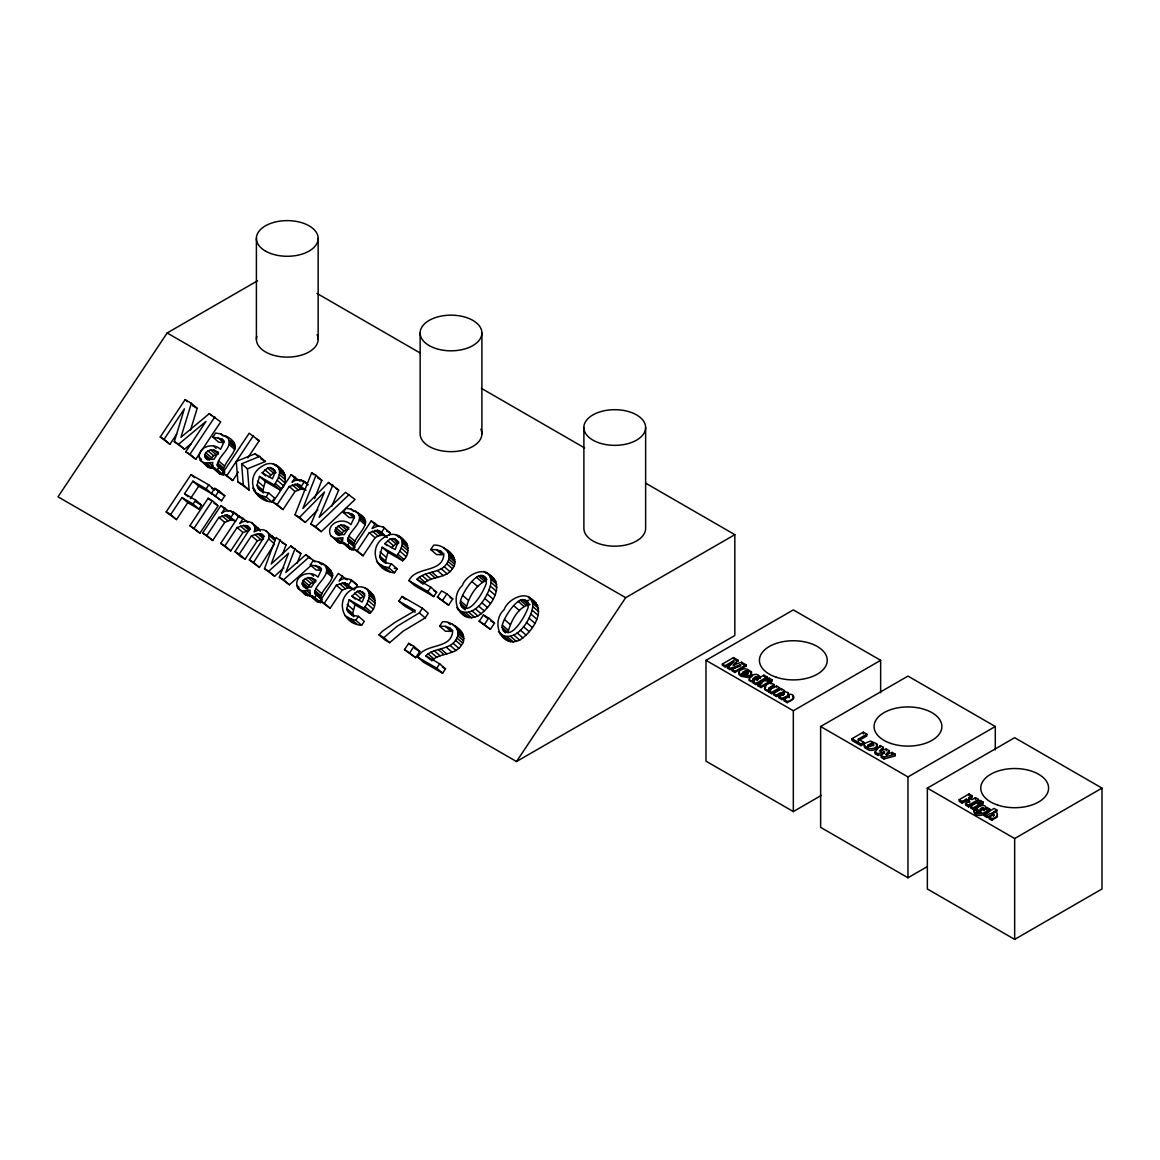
<?xml version="1.0" encoding="UTF-8"?>
<svg xmlns="http://www.w3.org/2000/svg" width="1160" height="1160" viewBox="0 0 1160 1160"><rect width="100%" height="100%" fill="white"/><g stroke="black" fill="none" stroke-linecap="round" stroke-linejoin="round"><path stroke-width="1.5" d="M218.094 466.509L224.808 471.917L223.271 474.846L217.457 469.8L212.555 467.741L212.686 462.477L204.566 463.13L200.303 460.288C194.865 448.369 212.512 441.017 220.53 449.413L224.069 441.931L221.734 438.929L212.86 437.161L215.6 433.057L220.777 433.912L228.042 438.117C233.595 448.543 217.311 455.721 217.297 465.682L223.923 471.554L217.297 465.682M314.737 593.441L322.233 599.691L320.711 602.605L314.882 597.574L309.981 595.5L310.111 590.237L301.992 590.889L297.743 588.048C292.305 576.128 309.952 568.777 317.956 577.173L321.494 569.69L319.16 566.689L310.3 564.92L313.04 560.816C321.088 561.585 331.137 567.153 332.673 575.49C331.165 584.22 321.088 589.759 320.551 598.487L321.349 599.314L314.737 593.441C314.751 583.495 331.035 576.303 325.481 565.891M204.711 456.242L205.654 452.588L210.525 449.761L213.788 450.036L218.573 452.327L213.861 459.418L206.524 458.983L204.711 456.242L209.38 460.274M302.151 584.002L303.094 580.348L307.951 577.52L311.214 577.796L316.013 580.101L311.286 587.178L303.949 586.757L302.151 584.002L307.965 589.034M335.066 531.497L336.008 527.843L340.88 525.016L344.143 525.291L348.928 527.597L344.215 534.673L336.879 534.252L335.066 531.497L339.72 535.529M977.459 808.969L977.111 811.347L981.157 812.565M257.099 485.199L259.477 476.441L274.209 484.938L280.038 489.984C294.205 478.717 276.82 456.242 262.755 465.885C244.862 475.527 252.373 500.932 271.933 501.961L274.558 498.032L268.743 492.986C264.06 492.55 257.825 490.608 257.099 485.199L262.928 490.23L263.334 491.956L257.505 486.91M262.928 490.23L265.292 481.473L259.477 476.441M346.811 608.507L349.189 599.735L363.921 608.246L369.75 613.292C383.887 602.054 366.589 579.449 352.466 589.193C334.573 598.836 342.084 624.225 361.644 625.269L364.269 621.325L358.44 616.293C353.771 615.844 347.536 613.915 346.811 608.507L352.625 613.538L353.844 616.772L348.029 611.74M352.625 613.538L355.004 604.78L349.189 599.735M379.74 556.002L382.104 547.23L396.851 555.741L402.665 560.788C416.832 549.507 399.461 527.046 385.396 536.688C367.488 546.331 374.999 571.721 394.56 572.764L397.184 568.821L391.37 563.789C386.686 563.339 380.451 561.411 379.74 556.002L385.555 561.034L385.961 562.745L380.147 557.713M385.555 561.034L387.933 552.276L382.104 547.23M460.302 603.287C459.563 594.732 483.169 560.497 486.402 582.958C484.662 589.875 467.915 620.411 460.302 603.287L466.132 608.333C468.698 597.4 475.586 585.089 486.286 580.508L480.472 575.462M502.106 627.429C501.366 618.86 524.972 584.64 528.206 607.086C526.466 614.002 509.718 644.539 502.106 627.429L507.935 632.461C510.849 621.731 517.722 606.578 529.932 604.679L524.117 599.633M274.209 484.938C277.863 479.79 282.416 471.757 277.284 466.102M363.921 608.246C368.155 602.852 372.838 592.644 365.139 588.033M396.851 555.741C400.504 550.594 405.058 542.561 399.924 536.906M986.13 809.912C987.986 800.052 969.122 809.607 981.157 810.855C978.271 815.088 973.907 805.547 973.675 810.985C978.155 816.321 985.521 812.856 989.755 809.086L989.755 810.782C987.189 815.408 973.965 818.134 973.936 811.115M268.7 538.849L274.514 543.88L259.405 567.457L253.59 562.426L268.7 538.849L269.135 535.558L268.149 532.774C264.697 528.308 258.317 529.134 254.069 531.904C258.114 522.928 245.862 518.201 239.728 523.624L243.15 518.476L238.917 516.026L220.661 543.416L230.724 550.899L242.948 532.541L249.24 530.468L243.426 525.422L237.133 527.51L224.91 545.867L230.724 550.899M421.616 583.234L416.962 579.202C425.618 570.27 442.467 574.113 447.963 561.382C452.748 552.276 442.293 544.199 433.666 545.157L430.737 549.535L436.551 554.582L442.25 554.755L436.435 549.71L430.737 549.535M422.791 584.234C430.882 575.722 445.774 579.072 452.473 568.734C458.258 561.614 452.617 552.697 445.643 549.072M430.505 659.866L425.851 655.835C434.507 646.917 451.341 650.745 456.851 638.014C461.637 628.909 451.167 620.832 442.54 621.789L439.611 626.183L445.44 631.214L451.138 631.388L445.324 626.356L439.611 626.183M431.665 660.881C439.771 652.355 454.662 655.704 461.361 645.366C467.147 638.261 461.506 629.343 454.532 625.704M458.157 609.841C473.976 619.861 488.969 596.269 491.013 582.451C491.129 563.165 466.291 573.374 462.333 585.553C448.688 597.821 459.244 624.442 477.876 615.96C490.448 608.217 506.558 584.814 488.679 574.127M499.96 633.969C515.779 643.988 530.773 620.397 532.817 606.593C532.933 587.293 508.095 597.501 504.136 609.682C490.491 621.948 501.048 648.571 519.68 640.088C532.251 632.345 548.361 608.942 530.483 598.27M223.112 470.713C225.721 456.663 247.573 446.484 224.996 435.638M358.396 513.387C376.507 522.478 354.337 534.688 353.466 545.983L354.279 546.809L347.652 540.937C347.666 530.99 363.95 523.798 358.396 513.387L351.132 509.167L345.955 508.312L343.215 512.415L349.044 517.462L354.003 517.809L348.188 512.778L343.215 512.415M191.313 443.54L184.483 449.239L174.29 441.67L184.382 408.813L164.111 439.248L169.925 444.295L176.682 434.145M169.925 444.295L160.239 437.015L185.107 399.692L191.356 403.303L180.946 437.276L209.264 413.641L220.675 421.907L195.808 459.229L185.774 451.762L206.001 421.399L178.654 444.193L174.29 441.67M190.414 430.433L197.186 408.349L191.356 403.303M788.22 693.796L788.524 695.449L788.22 692.621L783.261 691.229L784.45 690.548L784.45 691.722M283.823 567.849L274.615 576.245L264.509 568.734L276.065 537.486L286.041 544.91L282.431 554.582M280.212 539.878L271.208 564.035L290.87 546.026L300.918 553.509L297.207 563.107M311.402 565.239L289.42 584.785L279.342 577.288L288.521 553.218L268.801 571.198L264.509 568.734M295.104 548.477L285.824 572.475L305.82 554.654L315.274 561.803L312.852 560.396M317.796 509.748L305.269 522.435L294.988 514.808L311.649 472.758L315.998 475.266L302.876 508.5L328.512 482.488L338.676 490.042L331.832 506.224M314.592 498.583L321.813 480.298L315.998 475.266M864.591 745.169L864.287 745.88A5.902 3.408 0 0 0 864.939 747.895L868.767 750.056A5.742 3.321 0 0 0 871.174 750.389A5.641 3.248 0 0 0 874.553 749.795L876.844 748.272A5.553 3.204 0 0 0 876.873 745.576L876.134 744.836M332.862 484.996L319.174 517.36L345.549 492.333L355.047 499.496L321.262 531.657L310.938 524.03L324.495 492.014L299.454 517.389L294.988 514.808M210.525 449.761L216.34 454.792L213.527 455.662L210.642 459.433L204.827 454.401M307.951 577.52L313.78 582.566L310.967 583.422L308.082 587.192L302.252 582.16M340.88 525.016L346.695 530.062L343.882 530.917L340.996 534.702L335.182 529.656M742.269 673.061L742.385 674.758L742.98 672.176L749.201 675.773L750.868 674.656L751.622 672.002L747.199 669.175A5.524 3.19 0 0 0 743.69 668.899L739.471 670.726L738.934 673.322L743.618 676.207L747.837 676.352L747.837 677.541L741.023 676.236L738.934 674.511L739.471 671.901M742.269 674.236L742.98 672.176M980.331 808.969C987.073 812.13 981.519 803.46 980.331 810.681M217.457 469.8L218.979 466.885M314.882 597.574L316.419 594.645M348.188 512.778L352.089 514.184L354.423 517.186L350.885 524.668C342.867 516.273 325.22 523.624 330.658 535.543L334.921 538.385L343.041 537.733L342.345 541.604L345.883 544.794L347.812 545.07L349.334 542.14L348.45 541.764M757.857 678.208C748.577 684.559 756.233 671.524 757.857 679.398L756.842 680.456M868.028 745.14L871.276 743.27L873.509 744.56L870.261 746.431L868.028 745.14L868.028 746.909M993.612 815.393L991.336 815.045L987.001 817.452L984.26 815.871L984.26 814.16L987.001 815.741C990.712 811.449 998.412 813.493 989.059 816.944L989.059 818.641L991.814 820.236L997.426 816.814L997.208 814.958M778.752 696.624L781.869 698.422L788.351 695.521L789.308 697.624L786.901 696.798L781.869 699.611L778.752 697.812L778.752 696.624C789.423 692.81 780.839 690.403 776.547 695.347L773.43 693.549L773.43 694.738L776.547 696.536L781.564 693.738L784.029 694.289M768.92 687.996L774.184 684.632L774.184 685.807C764.077 689.736 770.327 690.417 776.533 685.98L779.636 687.779L779.636 688.953L771.531 693.636L768.63 691.954L770.008 688.866M257.607 280.749L167.156 332.964L58 496.828L516.505 761.54L734.831 635.491L734.831 534.659L645.627 483.154M195.808 459.229L189.993 454.198L214.861 416.875M176.494 519.593L170.665 514.547L181.96 497.596L187.775 502.642L176.494 519.593L166.155 511.937L191.008 474.614L208.8 484.894L214.629 489.926L211.656 488.215M188.05 496.712L184.556 493.696L192.893 481.183L206.161 488.853L211.99 493.885L198.708 486.228L192.893 481.183M190.385 498.727L198.708 486.228M195.707 500.134L201.521 505.165L198.925 509.08L193.096 504.034L195.707 500.134L184.556 493.696M206.161 488.853L208.8 484.894M238.337 472.076L232.71 480.53L222.648 473.048L249.182 433.231L259.231 440.713L247.805 457.866M189.906 525.654L208.148 498.263L212.381 500.714L218.196 505.745L199.955 533.136L189.906 525.654L199.955 533.136M211.454 493.304L214.76 488.331L219.008 490.782L224.823 495.813L221.517 500.786L211.454 493.304L221.517 500.786M232.71 480.53L226.896 475.498L253.417 435.682M194.14 528.104L212.381 500.714M215.688 495.74L219.008 490.782M235.19 520.724L230.564 519.999L224.721 522.435L212.7 540.487L202.637 533.005L220.879 505.615L228.607 511.096M212.7 540.487L206.871 535.456L218.906 517.404L227.2 514.924L235.668 521.26M225.127 508.065L221.69 513.213C227.838 507.877 235.698 512.082 239.931 517.635M234.117 512.589L231.014 517.229L229.375 515.692M255.519 492.55L261.406 495.769L266.118 496.915L268.743 492.986M245.079 559.192L239.25 554.147L251.488 535.789L257.752 533.73L263.567 538.762L257.302 540.821L245.079 559.192L240.816 556.727L235.001 551.682L248.921 530.366L249.298 528.539L247.66 525.973L243.426 525.422M305.5 489.81L300.875 489.071L295.031 491.521L283.011 509.573L272.948 502.091L291.189 474.701L300.092 481.183M283.011 509.573L277.182 504.542L289.217 486.475L297.525 484.01L305.993 490.346M295.438 477.151L292.001 482.299C297.004 478.036 304.152 479.66 307.907 484.706M259.405 567.457L249.327 559.961L263.248 538.646L263.625 536.848L262.044 534.296L257.752 533.73M304.427 481.675L301.339 486.315L299.686 484.764M363.065 555.799L357.236 550.753L369.271 532.701L377.565 530.221L387.208 537.573C384.163 533.643 378.566 535.427 375.086 537.733L363.065 555.799L353.002 548.303L371.243 520.927L378.972 526.393M352.64 588.526L348 587.801L342.171 590.237L330.136 608.304L320.087 600.808L338.329 573.432L347.217 579.899M375.492 523.363L372.055 528.51L378.015 525.987L383.206 526.988L384.482 527.901L381.379 532.541M330.136 608.304L324.321 603.258L336.356 585.205L344.65 582.726L354.279 590.077M342.562 575.867L339.14 581.015C345.288 575.679 353.133 579.884 357.381 585.438L355.062 588.917M351.552 580.406L348.464 585.046L346.811 583.495M388.745 535.253L390.297 532.933L383.206 526.988M378.146 563.354L384.033 566.573L388.745 567.718L391.37 563.789M345.231 615.859L351.118 619.077L355.83 620.223L358.44 616.293M416.962 579.202L430.795 587.178L436.624 592.223L433.709 596.588L414.758 585.64L408.943 580.609C415.628 566.152 441.685 573.228 443.758 555.379L440.539 551.043L436.435 549.71M398.895 601.097L401.998 596.428L422.443 608.231L428.257 613.263L425.154 617.932L403.114 631.171L389.688 642.683L384.801 639.856L378.986 634.824L382.452 631.185L395.676 621.934L415.295 610.566L398.895 601.097L404.709 606.129L415.149 612.161M433.709 596.588L427.895 591.542L430.795 587.178M378.986 634.824L383.873 637.637L397.3 626.125L419.34 612.9L422.443 608.231M437.45 597.066L441.598 590.832L446.904 593.905L452.733 598.937L448.587 605.172L437.45 597.066L448.587 605.172M404.521 649.571L408.683 643.336L413.989 646.41L419.804 651.441L415.657 657.676L404.521 649.571L415.657 657.676M442.757 600.126L446.904 593.905M409.842 652.63L413.989 646.41M425.851 655.835L439.684 663.824L445.498 668.856L442.598 673.221L423.647 662.288L417.817 657.241C424.516 642.785 450.559 649.875 452.632 632.011L449.427 627.69L445.324 626.356M442.598 673.221L436.784 668.189L439.684 663.824M479.254 621.195L483.401 614.974L488.708 618.034L494.537 623.079L490.39 629.3L479.254 621.195L490.39 629.3M484.561 624.268L488.708 618.034M516.505 761.54L625.675 597.675L734.831 534.659M976.952 812.551L977.126 810.579M749.65 678.15L749.027 680.5L752.956 682.268M882.789 754L877.873 755.435L875.046 753.812L875.046 752.042L880.222 745.532L883.267 747.301L883.267 749.07L880.701 751.564M883.267 747.301L879.41 751.042L886.255 749.027L889.111 750.665L885.66 754.667L892.17 752.434L895.201 754.188L895.201 755.957L883.949 758.959L881.136 757.335L881.136 755.566L884.428 751.738L884.428 753.521M886.806 755.102L889.111 752.434L889.111 750.665M265.654 475.832L262.16 472.816L267.612 468.031L270.207 467.538L275.021 470.337M268.902 476.847L273.441 473.062L276.022 472.584L270.207 467.538M387.121 545.635L384.786 543.62L390.253 538.835L395.328 539.11L398.808 542.14M391.529 547.65L396.067 543.866L398.649 543.373L392.834 538.341M355.366 599.14L351.871 596.124L357.324 591.339L359.904 590.846L364.733 593.63M358.614 600.155L363.138 596.37L357.324 591.339M733.7 661.939L725.159 666.87L722.332 665.231L722.332 664.057L733.526 657.589L738.064 660.214L733.018 665.159L741.559 662.229L746.112 664.854L746.112 666.029L734.918 672.495L732.09 670.857L732.09 669.683L740.616 664.752L740.616 665.927L729.901 669.596L727.335 668.116L727.335 666.942L733.7 660.75L733.7 661.939L728.611 666.884M734.28 665.101L738.064 660.214M310.938 524.03L315.447 526.625L349.232 494.45M279.342 577.288L283.591 579.753L309.459 556.757M980.548 810.26L982.723 809.274L984.318 809.883M868.361 746.33C870.261 742.864 875.133 748.214 873.408 744.038M783.217 695.231L783.885 693.593M765.904 686.981C761.685 689.083 767.427 692.172 769.935 691.2L768.63 691.954M821.381 795.368L793.324 811.58L705.99 761.163L705.99 660.33L793.324 609.899L880.643 660.33L880.643 692.737M722.332 664.057L725.159 665.68L733.7 660.75M732.09 669.683L734.918 671.321L746.112 664.854M742.98 673.351L749.201 676.947L751.636 674.946L751.303 672.727M760.061 677.382L763.933 675.149L767.079 676.962L767.079 678.136L755.885 684.603L752.97 682.921L754.174 681.05C743.053 681.5 753.986 670.48 759.307 675.889A4.234 2.45 0 0 1 760.061 677.382L760.061 678.571M752.97 681.746L755.885 683.428L767.079 676.962M757.886 684.588L766.006 679.905L769.109 681.688L769.109 682.877L761.004 687.561L757.886 685.763L757.886 684.588L761.004 686.372L769.109 681.688M766.963 679.339L769.08 678.121L772.197 679.919L772.197 681.094L770.081 682.312L766.963 680.514L766.963 679.339L770.081 681.137L772.197 679.919M757.886 685.763L761.946 683.414M774.184 684.632L771.066 682.82C764.005 684.066 761.54 690.664 769.935 690.026M768.63 690.78L771.531 692.447L779.636 687.779M773.43 693.549L781.55 688.88L784.45 690.548M792.715 696.29C796.76 699.074 788.452 701.51 787.19 702.684L784.073 700.872L784.073 699.697L789.264 696.058M784.073 699.697L787.19 701.495C793.918 700.307 796.847 693.825 788.524 694.274M705.99 660.33L793.324 710.746L880.643 660.33M926.681 866.969L907.961 877.772L820.628 827.356L820.628 726.508L907.961 676.091L995.294 726.508L995.294 749.926M858.284 739.137L863.751 742.298L863.751 744.067L860.952 745.677L851.977 740.5L851.977 738.717L863.33 732.163L866.839 734.193L866.839 735.962L858.284 740.907L858.284 739.137L866.839 734.193M851.977 738.717L860.952 743.908L863.751 742.298M820.628 726.508L907.961 776.924L995.294 726.508M927.347 788.118L1014.666 737.702L1102 788.118L1102 888.966L1014.666 939.383L927.347 888.966L927.347 788.118L1014.666 838.535L1102 788.118M968.44 802.14L966.222 800.849L962.235 803.155L959.189 801.401L959.189 799.689L969.049 793.991L972.109 795.745L972.109 797.457L968.643 799.457L968.643 797.746L972.109 795.745M959.189 799.689L962.235 801.444L966.222 799.139L969.557 801.067L969.557 802.778M968.643 797.746L971.979 799.66L975.43 797.674L978.504 799.443L978.504 801.154L968.629 806.853L965.569 805.083L965.569 803.372L969.557 801.067M965.569 803.372L968.629 805.141L978.504 799.443M970.572 806.258L977.72 802.14L980.461 803.72L980.461 805.432L973.312 809.549L970.572 807.969L970.572 806.258L973.312 807.838L980.461 803.72M978.576 801.647L980.446 800.559L983.187 802.14L983.187 803.851L981.316 804.938L981.316 803.228L978.576 801.647L978.576 803.343M981.316 803.228L983.187 802.14M986.13 808.215L987.189 807.592L989.755 809.086M984.26 814.16L994.135 808.462L996.861 810.042L996.861 811.754M996.861 810.042L993.236 812.145C999.934 811.478 997.774 818.308 991.814 818.525L989.059 816.944M751.1 677.063L752.101 676.541M241.628 463.783L259.594 456.46L265.408 461.491L247.442 468.828L241.628 463.783L243.31 484.967L249.124 490.013L247.442 468.828M259.594 456.46L255.026 453.821L236.277 461.404L237.887 481.849L249.124 490.013M744.473 671.321L746.88 670.944L748.331 672.061L747.533 673.09L744.473 671.321L744.473 672.495M727.335 666.942L729.901 668.421L740.616 664.752M875.046 752.042L877.873 753.666L884.428 751.738M881.136 755.566L883.949 757.19L895.201 754.188M757.857 679.398C756.668 675.54 751.694 682.341 752.999 678.803M525.697 600.909L528.713 600.329M745.228 672.205L748.331 673.25L748.171 671.64M200.303 460.288L208.423 467.393L215.412 468.22M330.658 535.543L338.778 542.648L345.767 543.489M297.743 588.048L305.863 595.152L312.852 595.993M747.837 676.352L742.385 673.583M744.01 675.584L745.068 675.598L745.068 674.424M212.555 467.741L219.544 473.816L223.271 474.846M342.911 542.996L349.899 549.072L353.626 550.101L347.812 545.07M309.981 595.5L316.985 601.576L320.711 602.605M394.27 568.298L397.184 568.821M386.526 531.077L390.297 532.933M489.723 576.418L494.493 579.173M536.297 603.301L529.192 598.531M358.353 514.793L364.226 518.418M278.951 468.785L283.113 471.149M401.577 539.588L405.739 541.952M757.886 676.265L759.307 677.077A4.234 2.45 0 0 1 759.988 678.034M748.316 670.741L750.824 672.264M317.013 293.437L420.283 353.06M481.313 388.296L584.596 447.92M738.064 661.389L733.526 658.764L733.526 657.589M746.112 666.029L741.559 663.404L741.559 662.229M767.079 678.136L763.933 676.323L763.933 675.149M167.156 332.964L625.675 597.675M256.404 439.089L259.231 440.713M192.487 405.637L197.186 408.349M317.463 477.789L321.813 480.298M335.776 488.375L338.676 490.042M260.855 458.867L265.408 461.491M262.16 472.816L272.469 478.761L275.065 472.337L272.687 468.321M384.786 543.62L395.096 549.564L397.691 543.126L395.328 539.11M265.292 481.473L280.038 489.984M387.933 552.276L402.665 560.788M450.08 597.4L452.733 598.937M490.549 620.774L494.537 623.079M433.55 590.454L436.624 592.223M160.239 437.015L164.111 439.248M185.774 451.762L189.993 454.198M222.648 473.048L226.896 475.498M237.887 481.849L243.31 484.967M272.948 502.091L277.182 504.542M353.002 548.303L357.236 550.753M408.943 580.609L427.895 591.542M221.995 494.189L224.823 495.813M213.962 503.31L216.789 504.934M281.88 542.517L286.041 544.91M296.685 551.058L300.918 553.509M195.953 501.947L201.521 505.165M181.96 497.596L193.096 504.034M351.871 596.124L362.166 602.069L364.776 595.631L362.399 591.615M187.775 502.642L198.925 509.08M355.004 604.78L369.75 613.292M414.497 648.382L419.804 651.441M442.424 667.087L445.498 668.856M166.155 511.937L170.665 514.547M202.637 533.005L206.871 535.456M220.661 543.416L224.91 545.867M235.001 551.682L239.25 554.147M249.327 559.961L253.59 562.426M320.087 600.808L324.321 603.258M417.817 657.241L436.784 668.189M449.457 552.697L451.458 554.103M458.33 629.343L460.346 630.75M357.381 585.438L350.291 579.492M370.968 593.079L372.81 594.457M230.811 440.684L233.87 443.163M328.236 568.443L331.296 570.923M257.332 527.51L260.318 531.222M528.308 596.559L534.136 601.59M531.947 600.503L537.761 605.549M532.73 603.287L538.544 608.318M525.828 600.285L528.163 602.301M532.817 606.593L538.632 611.625M522.275 599.604L528.09 604.635M532.222 610.261L538.051 615.293M520.303 600.184L526.133 605.215M486.518 572.416L492.333 577.462M490.143 576.375L495.958 581.421M483.909 571.372L486.228 573.388M518.216 601.373L524.044 606.419M490.926 579.144L496.741 584.19M530.976 614.133L536.79 619.179M484.024 576.158L486.359 578.173M491.013 582.451L496.828 587.496M482.313 575.505L486.968 579.536M529.062 618.207L534.876 623.239M513.677 605.607L519.506 610.653M490.419 586.119L496.248 591.165M478.5 576.041L484.329 581.087M443.642 547.665L453.024 555.741M448.297 552.551L454.111 557.597M476.412 577.245L482.241 582.276M448.935 554.639L454.763 559.671M489.172 590.005L494.986 595.036M526.466 622.485L532.295 627.516M449.108 556.843L454.923 561.889M440.539 551.043L444.034 554.074M448.789 559.091L454.604 564.137M487.258 594.065L493.072 599.111M471.873 581.479L477.702 586.51M523.436 626.632L529.264 631.678M447.963 561.382L453.792 566.413M446.658 563.688L452.473 568.734M484.677 598.342L490.491 603.389M520.332 630.112L526.147 635.158M444.208 566.66L450.036 571.706M504.426 619.484L510.255 624.529M517.128 632.91L522.957 637.957M481.647 602.504L487.461 607.535M441.337 568.85L447.151 573.895M502.352 625.153L508.167 630.199M513.851 635.042L519.68 640.088M398.068 535.529L403.883 540.574M401.229 538.588L407.059 543.62M478.529 605.984L484.343 611.015M395.763 534.542L399.257 537.573M437.465 570.604L443.279 575.635M402.012 540.56L407.841 545.606M402.274 542.851L408.088 547.883M502.411 629.314L505.905 632.345M510.632 636.434L516.447 641.465M462.623 595.355L468.451 600.387M503.237 630.822L505.572 632.838M483.401 614.974L486.896 617.99M401.983 545.374L407.798 550.42M475.325 608.783L481.153 613.828M507.587 637L513.416 642.031M328.512 482.488L333.166 486.518M432.042 572.228L437.857 577.26M371.243 520.927L377.072 525.958M504.745 636.738L510.56 641.784M498.524 631.736L504.353 636.782M390.253 538.835L396.067 543.866M401.157 548.115L406.971 553.16M502.077 635.665L507.891 640.712M429.316 572.909L435.13 577.955M379.74 530.99L385.555 536.022M460.549 601.025L466.363 606.057M472.048 610.914L477.876 615.96M311.649 472.758L313.969 474.774M355.351 510.908L361.166 515.939M377.565 530.221L383.395 535.267M359.745 516.301L365.56 521.347M387.571 540.589L393.385 545.635M399.794 551.072L405.608 556.104M351.132 509.167L353.452 511.183M375.115 530.25L380.929 535.297M425.358 574.113L431.186 579.144M460.607 605.187L465.262 609.217M468.828 612.291L474.643 617.337M359.774 517.954L365.589 522.986M461.434 606.695L465.131 609.841M359.382 519.752L365.197 524.784M372.346 531.077L378.16 536.123M352.089 514.184L354.409 516.2M465.798 612.857L471.613 617.903M397.895 554.219L403.709 559.25M421.993 575.548L427.808 580.595M462.941 612.611L468.756 617.642M456.721 607.608L463.971 614.872M369.271 532.701L375.086 537.733M460.274 611.538L466.102 616.569M419.195 577.245L425.01 582.291M303.151 480.762L307.806 484.793M300.657 479.82L302.977 481.835M291.189 474.701L297.018 479.747M380.117 552L385.947 557.032M275.442 464.725L281.257 469.771M297.525 484.01L303.34 489.041M278.603 467.784L284.418 472.816M273.137 463.753L275.457 465.769M344.143 525.291L348.798 529.322M279.386 469.757L285.2 474.802M295.06 484.039L300.875 489.071M380.944 559.236L385.599 563.267M279.632 472.048L285.462 477.079M388.745 567.718L394.56 572.764M292.291 484.865L298.106 489.897M209.264 413.641L211.584 415.657M452.516 624.298L461.897 632.374M279.342 474.585L285.171 479.616M255.026 453.821L258.52 456.851M338.067 525.886L343.882 530.917M457.171 629.198L463 634.23M349.058 536.21L354.873 541.256M384.033 566.573L389.861 571.619M447.934 622.471L450.268 624.486M457.823 631.272L463.637 636.318M376.435 561.309L383.974 568.385M380.451 565.022L386.265 570.067M289.217 486.475L295.031 491.521M267.612 468.031L273.441 473.062M278.516 477.325L284.345 482.357M336.008 527.843L341.837 532.889M347.957 538.167L353.771 543.199M457.983 633.49L463.811 638.522M449.427 627.69L452.922 630.707M347.493 539.734L353.307 544.779M185.107 399.692L187.427 401.708M457.663 635.738L463.478 640.769M347.652 540.937L355.163 547.187M264.93 469.786L270.758 474.832M277.168 480.269L282.982 485.3M229.39 441.047L235.204 446.078M335.646 533.107L337.981 535.122M456.851 638.014L462.666 643.061M220.777 433.912L223.097 435.928M229.419 442.7L235.233 447.731M339.952 538.443L342.287 540.458M275.268 483.415L281.082 488.462M345.883 544.794L351.712 549.84M455.547 640.335L461.361 645.366M229.027 444.498L234.842 449.529M337.241 538.66L343.07 543.707M221.734 438.929L224.054 440.945M334.921 538.385L340.736 543.416M401.998 596.428L405.492 599.459M217.833 437.523L223.648 442.554L218.689 442.207L212.86 437.161M419.34 612.9L425.154 617.932M453.096 643.292L458.911 648.338M315.447 526.625L321.262 531.657M450.211 645.496L456.025 650.528M299.454 517.389L305.269 522.435M257.491 481.197L263.305 486.243M446.339 647.236L452.153 652.283M213.802 446.368L216.137 448.384M258.317 488.433L263.465 492.913M213.788 450.036L218.442 454.067M266.118 496.915L271.933 501.961M440.916 648.861L446.745 653.892M252.648 488.113L254.982 490.129M261.406 495.769L267.22 500.815M438.19 649.557L444.019 654.588M207.713 450.616L213.527 455.662M253.793 490.506L261.333 497.596M257.81 494.218L263.639 499.264M218.704 460.955L224.518 466.001M368.314 591.092L374.129 596.124M369.098 593.064L374.912 598.111M205.654 452.588L211.482 457.635M217.601 462.898L223.416 467.944M434.246 650.745L440.06 655.777M369.344 595.355L375.159 600.387M217.137 464.478L222.952 469.51M369.054 597.878L374.883 602.924M359.904 590.846L364.574 594.877M430.867 652.181L436.697 657.227M205.291 457.852L207.625 459.867M209.597 463.188L213.092 466.204M368.227 600.619L374.057 605.665M211.99 466.349L221.357 474.571M428.069 653.877L433.898 658.923M206.886 463.405L212.715 468.437M322.422 563.412L327.076 567.443M344.65 582.726L350.465 587.772M199.215 457.446L201.536 459.462M326.815 568.806L332.644 573.852M366.864 603.577L372.693 608.609M204.566 463.13L210.381 468.161M318.202 561.672L321.697 564.702M354.641 593.093L360.47 598.125M342.185 582.755L348 587.801M326.859 570.459L332.673 575.49M408.683 643.336L411.002 645.351M178.654 444.193L184.483 449.239M326.453 572.257L332.282 577.288M339.416 583.582L345.245 588.627M305.82 554.654L310.474 558.685M319.16 566.689L321.494 568.704M364.965 606.723L370.794 611.755M315.274 565.283L321.088 570.314L316.114 569.966L310.3 564.92M336.356 585.205L342.171 590.237M290.87 546.026L293.19 548.042M265.756 530.657L273.963 537.805L274.949 540.589L269.135 535.558M214.76 488.331L220.588 493.363M347.202 604.505L353.017 609.536M251.517 522.464L259.245 529.105M311.243 574.127L313.577 576.143M383.873 637.637L389.688 642.683M254.504 526.176L259.159 530.207M262.044 534.296L264.364 536.312M243.15 518.476L247.805 522.508M254.707 528.786L257.041 530.801M311.214 577.796L315.868 581.827M260.144 533.687L263.639 536.703M191.008 474.614L194.503 477.644M238.917 516.026L241.237 518.041M347.217 610.218L353.031 615.25M232.841 511.69L238.655 516.722M230.347 510.748L233.841 513.764M247.66 525.973L249.994 527.988M355.83 620.223L361.644 625.269M245.804 525.364L250.458 529.395M254.867 534.426L260.681 539.458M220.879 505.615L224.373 508.646M305.152 578.39L310.967 583.422M316.129 588.714L321.958 593.76M351.118 619.077L356.932 624.124M347.521 617.526L353.351 622.572M240.54 526.133L246.355 531.178M303.094 580.348L308.908 585.394M315.027 590.672L320.856 595.703M208.148 498.263L210.468 500.279M227.2 514.924L233.03 519.955M251.488 535.789L257.302 540.821M314.563 592.238L320.377 597.284M224.736 514.953L230.564 519.999M237.133 527.51L242.948 532.541M221.981 515.779L227.795 520.811M302.731 585.611L306.284 588.773M307.037 590.947L310.517 593.978M309.415 594.109L316.985 601.576M312.968 597.298L318.782 602.345M304.326 591.165L310.14 596.211M218.906 517.404L224.721 522.435M296.641 585.205L298.976 587.221M301.992 590.889L307.82 595.921M283.591 579.753L289.42 584.785M268.801 571.198L274.615 576.245M349.899 549.072L348.16 546.635M219.544 473.816L217.805 471.38M271.57 535.688L273.963 537.805M336.487 540.589L338.778 542.648M206.132 465.32L208.423 467.393M303.558 593.093L305.863 595.152M985.652 808.317L986.203 809.317M349.32 618.86L351.045 620.89M1014.666 838.535L1014.666 939.383M993.699 813.972L993.699 815.683M993.612 813.682L993.511 816.016M993.279 813.407L993.279 815.117M992.728 813.204L992.728 814.914M992.09 813.16L992.09 814.871M991.814 818.525L991.814 820.236M987.189 807.592L987.189 809.303M987.001 815.741L987.001 817.452M984.173 809.028L984.173 810.738M983.941 807.824L983.941 809.535M983.376 807.606L983.376 809.317M982.723 807.563L982.723 809.274M980.446 800.559L980.446 802.27M980.548 808.549L980.432 811.058M977.72 802.14L977.72 803.851M976.952 810.84L976.923 812.768M975.43 797.674L975.43 799.385M974.777 808.868L974.777 810.579M973.312 807.838L973.312 809.549M969.049 793.991L969.049 795.702M968.629 805.141L968.629 806.853M966.222 799.139L966.222 800.849M962.235 801.444L962.235 803.155M907.961 776.924L907.961 877.772M892.17 752.434L892.17 754.203M886.255 749.027L886.255 750.795M883.949 757.19L883.949 758.959M880.222 745.532L880.222 747.301M877.873 753.666L877.873 755.435M872.943 743.618L872.943 745.387M872.189 743.342L872.189 745.111M871.276 743.27L871.276 745.039M863.33 732.163L863.33 733.932M860.952 743.908L860.952 745.677M793.324 710.746L793.324 811.58M788.945 695.753L788.945 696.928M788.351 695.521L788.351 696.696M787.669 695.463L787.669 696.652M787.19 701.495L787.19 702.684M783.653 692.679L783.653 693.854M783.058 692.447L783.058 693.622M782.362 692.404L782.362 693.578M781.869 698.422L781.869 699.611M781.55 688.88L781.55 690.055M776.533 685.98L776.533 687.155M776.547 695.347L776.547 696.536M771.531 692.447L771.531 693.636M771.066 682.82L771.066 684.009M770.733 688.909L770.733 690.084M770.081 681.137L770.081 682.312M769.399 688.634L769.399 689.808M769.08 678.121L769.08 679.296M766.006 679.905L766.006 681.079M761.004 686.372L761.004 687.561M757.755 677.745L757.582 679.905M757.306 677.353L757.306 678.527M756.697 677.135L756.697 678.31M755.957 677.092L755.957 678.266M755.885 683.428L755.885 684.603M753.463 679.615L753.463 680.789M749.201 675.773L749.201 676.947M747.692 671.249L747.692 672.423M746.88 670.944L746.88 672.118M745.923 670.9L745.923 672.075M734.918 671.321L734.918 672.495M729.901 668.421L729.901 669.596M725.159 665.68L725.159 666.87M645.627 427.518A30.87 17.82 0 0 1 599.314 442.961A30.87 17.82 0 0 1 599.314 412.075A30.87 17.82 0 0 1 645.627 427.518L645.627 528.351A30.87 17.82 0 0 1 614.757 546.186A30.87 17.82 0 0 1 583.886 528.351L583.886 427.518M481.893 332.978L481.893 433.825M420.137 332.978L420.137 433.825A30.87 17.82 0 0 0 455.039 451.501A30.87 17.82 0 0 0 480.834 429.214M318.144 238.452L318.144 339.286M256.404 238.452L256.404 339.286M317.101 334.674A30.87 17.82 0 0 1 288.623 357.091A30.87 17.82 0 0 1 256.868 336.183M864.591 743.401L864.287 744.111A5.902 3.408 0 0 0 864.939 746.127L868.767 748.287A5.742 3.321 0 0 0 872.363 748.562A5.641 3.248 0 0 0 874.553 748.026L876.844 746.504A5.553 3.204 0 0 0 876.873 743.807L870.42 741.066L864.591 743.401M997.716 805.083A33.916 19.589 0 0 0 1048.596 788.118A33.916 19.589 0 0 0 997.716 771.154A33.916 19.589 0 0 0 997.716 805.083M890.996 743.473A33.916 19.589 0 0 0 941.891 726.508A33.916 19.589 0 0 0 890.996 709.558A33.916 19.589 0 0 0 890.996 743.473M776.359 677.28A33.916 19.589 0 0 0 827.239 660.33A33.916 19.589 0 0 0 776.359 643.365A33.916 19.589 0 0 0 776.359 677.28M429.185 345.593A30.87 17.82 0 0 0 480.834 337.603A30.87 17.82 0 0 0 443.018 315.767A30.87 17.82 0 0 0 429.185 345.593M265.437 251.053A30.87 17.82 0 0 0 317.101 243.063A30.87 17.82 0 0 0 279.285 221.226A30.87 17.82 0 0 0 265.437 251.053"/></g></svg>
